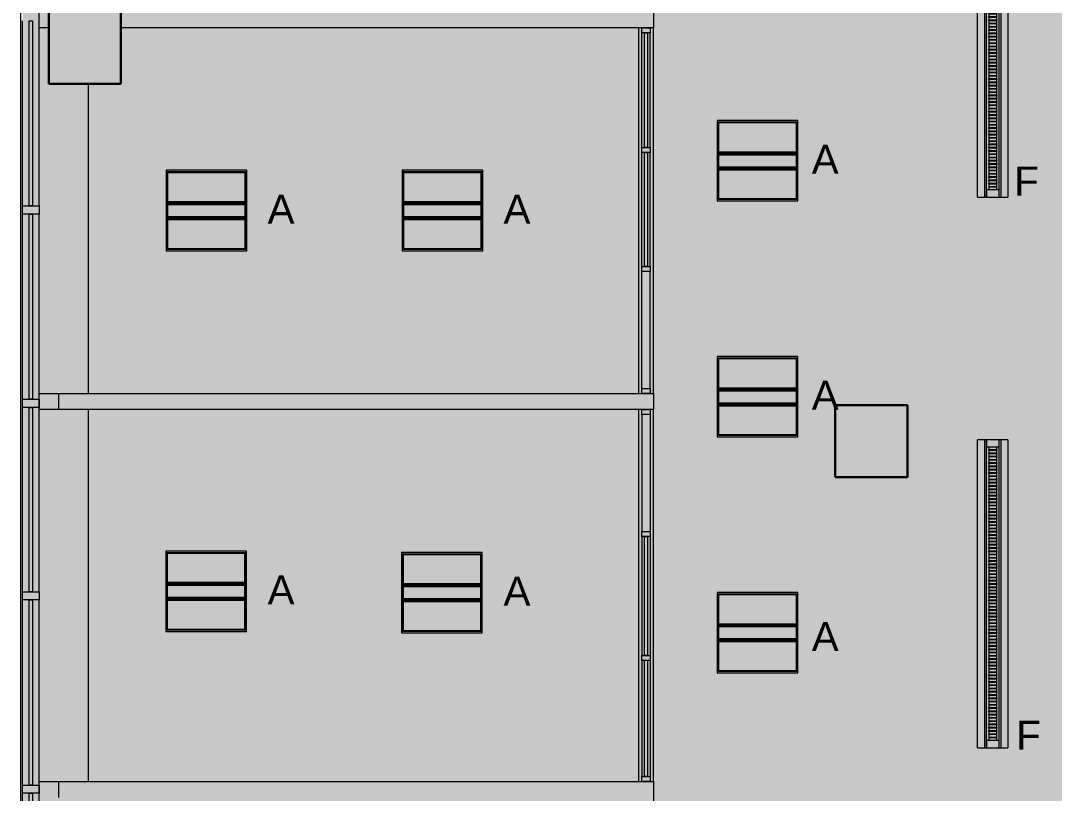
# Model space of a CAD drawing. Header units: inches. Extents: x -1196 to 1003, y -7097 to -4899.
# Drawn here: x -1195.7 to -880.2, y -5745.7 to -5510 of the extents above; entities that cross this region are included whole.
import ezdxf

# ---------------------------------------------------------------- set-up
doc = ezdxf.new("R2010")
doc.units = ezdxf.units.IN
doc.header["$MEASUREMENT"] = 0
for name, color, linetype, lineweight in [('A-CLNG', 13, 'Continuous', 13), ('A-DETL-GENF', 92, 'Continuous', 9), ('A-FLOR', 192, 'Continuous', 13), ('A-GLAZ-CURT', 52, 'Continuous', 9), ('A-GLAZ-CWMG', 51, 'Continuous', 9), ('A-WALL', 113, 'Continuous', 9), ('E-LITE-EQPM', 33, 'Continuous', 9), ('E-LITE-EQPM-IDEN', 33, 'Continuous', 9), ('S-COLS', 52, 'Continuous', 9)]:
    doc.layers.add(name, color=color, linetype=linetype, lineweight=lineweight)
doc.styles.add('Arial', font='arial.ttf', dxfattribs={"height": 8.851796})

# ---------------------------------------------------------------- blocks, each defined once
blk = doc.blocks.new('Concrete-Rectangular-Column - 24 X 24-5087837-FIRST FLOOR RCP')
at = {"layer": 'S-COLS', "lineweight": 30}
for p, q in [((-11, 11), (11, 11)), ((-11, -11), (-11, 11)), ((11, 11), (11, -11)), ((11, -11), (-11, -11))]:
    blk.add_line(p, q, dxfattribs=at)
blk = doc.blocks.new('System Panel - Glazed-5269407-FIRST FLOOR RCP')
at = {"layer": 'A-GLAZ-CURT', "lineweight": 13}
for p, q in [((-28.25, -0.5), (-28.25, 0.5)), ((-28.25, 0.5), (28.25, 0.5)), ((28.25, 0.5), (28.25, -0.5)), ((28.25, -0.5), (-28.25, -0.5))]:
    blk.add_line(p, q, dxfattribs=at)
blk = doc.blocks.new('Rectangular Mullion - 2_5_ x 5_ rectangular-V54-FIRST FLOOR RCP')
at = {"layer": 'A-GLAZ-CWMG'}
for p, q in [((-1195.06, -5802.24), (-1195.06, -5745.74)), ((-1190.06, -5802.24), (-1190.06, -5746.99))]:
    blk.add_line(p, q, dxfattribs=at)
blk = doc.blocks.new('System Panel - Glazed-5269408-FIRST FLOOR RCP')
at = {"layer": 'A-GLAZ-CURT', "lineweight": 13}
for p, q in [((-28.125, -0.5), (-28.125, 0.5)), ((-28.125, 0.5), (28.125, 0.5)), ((28.125, 0.5), (28.125, -0.5)), ((28.125, -0.5), (-28.125, -0.5))]:
    blk.add_line(p, q, dxfattribs=at)
blk = doc.blocks.new('Rectangular Mullion - 2_5_ x 5_ rectangular-V55-FIRST FLOOR RCP')
at = {"layer": 'A-GLAZ-CWMG'}
for p, q in [((-1195.06, -5743.24), (-1195.06, -5686.74)), ((-1190.06, -5742.12), (-1190.06, -5686.74))]:
    blk.add_line(p, q, dxfattribs=at)
blk = doc.blocks.new('Rectangular Mullion - 2_5_ x 5_ rectangular-4899283-FIRST FLOOR RCP')
at = {"layer": 'A-GLAZ-CWMG'}
for p, q in [((-1195.06, -5684.24), (-1195.06, -5627.99)), ((-1190.06, -5684.24), (-1190.06, -5628.64))]:
    blk.add_line(p, q, dxfattribs=at)
blk = doc.blocks.new('Rectangular Mullion - 2_5_ x 5_ rectangular-V56-FIRST FLOOR RCP')
at = {"layer": 'A-GLAZ-CWMG'}
for p, q in [((-1195.06, -5625.49), (-1195.06, -5568.99)), ((-1190.06, -5623.76), (-1190.06, -5568.99))]:
    blk.add_line(p, q, dxfattribs=at)
blk = doc.blocks.new('Rectangular Mullion - 2_5_ x 5_ rectangular-V57-FIRST FLOOR RCP')
at = {"layer": 'A-GLAZ-CWMG'}
for p, q in [((-1195.06, -5566.49), (-1195.06, -5509.99)), ((-1190.06, -5566.49), (-1190.06, -5512.15))]:
    blk.add_line(p, q, dxfattribs=at)
blk = doc.blocks.new('Rectangular Mullion - 2_5_ x 5_ rectangular-5269403-FIRST FLOOR RCP')
at = {"layer": 'A-GLAZ-CWMG', "lineweight": 20}
for p, q in [((1.25, 2.5), (-1.25, 2.5)), ((-1.25, 2.5), (-1.25, -2.5)), ((1.25, -2.5), (1.25, 2.5)), ((-1.25, -2.5), (1.25, -2.5))]:
    blk.add_line(p, q, dxfattribs=at)
blk = doc.blocks.new('Rectangular Mullion - 1_5_ x 2_5_ rectangular-4941400-FIRST FLOOR RCP')
at = {"layer": 'A-GLAZ-CWMG'}
for p, q in [((-1006.07, -5705.17), (-1006.07, -5740.62)), ((-1003.57, -5705.17), (-1003.57, -5740.62))]:
    blk.add_line(p, q, dxfattribs=at)
blk = doc.blocks.new('Rectangular Mullion - 1_5_ x 2_5_ rectangular-5299792-FIRST FLOOR RCP')
at = {"layer": 'A-GLAZ-CWMG', "lineweight": 20}
for p, q in [((-1.5, 1.25), (0, 1.25)), ((-1.5, -1.25), (-1.5, 1.25)), ((0, 1.25), (0, -1.25)), ((0, -1.25), (-1.5, -1.25))]:
    blk.add_line(p, q, dxfattribs=at)
blk = doc.blocks.new('Rectangular Mullion - 1_5_ x 2_5_ rectangular-4941279-FIRST FLOOR RCP')
at = {"layer": 'A-GLAZ-CWMG'}
for p, q in [((-147.82, -5358.57), (-147.82, -5394.32)), ((-145.32, -5358.57), (-145.32, -5394.32))]:
    blk.add_line(p, q, dxfattribs=at)
blk = doc.blocks.new('System Panel - Glazed-4968861-FIRST FLOOR RCP')
at = {"layer": 'A-GLAZ-CURT', "lineweight": 13}
for p, q in [((-18.14, -0.5), (-18.14, 0.5)), ((-18.14, 0.5), (18.14, 0.5)), ((18.14, 0.5), (18.14, -0.5)), ((18.14, -0.5), (-18.14, -0.5))]:
    blk.add_line(p, q, dxfattribs=at)
blk = doc.blocks.new('Rectangular Mullion - 1_5_ x 2_5_ rectangular-5299793-FIRST FLOOR RCP')
at = {"layer": 'A-GLAZ-CWMG', "lineweight": 20}
for p, q in [((0, 1.25), (-1.5, 1.25)), ((-1.5, 1.25), (-1.5, -1.25)), ((0, -1.25), (0, 1.25)), ((-1.5, -1.25), (0, -1.25))]:
    blk.add_line(p, q, dxfattribs=at)
blk = doc.blocks.new('Rectangular Mullion - 1_5_ x 2_5_ rectangular-4924423-FIRST FLOOR RCP')
at = {"layer": 'A-GLAZ-CWMG', "lineweight": 20}
for p, q in [((0.75, 1.25), (-0.75, 1.25)), ((-0.75, 1.25), (-0.75, -1.25)), ((0.75, -1.25), (0.75, 1.25)), ((-0.75, -1.25), (0.75, -1.25))]:
    blk.add_line(p, q, dxfattribs=at)
blk = doc.blocks.new('System Panel - Glazed-4941409-FIRST FLOOR RCP')
at = {"layer": 'A-GLAZ-CURT', "lineweight": 13}
for p, q in [((-17.73, -0.5), (-17.73, 0.5)), ((-17.73, 0.5), (17.73, 0.5)), ((17.73, 0.5), (17.73, -0.5)), ((17.73, -0.5), (-17.73, -0.5))]:
    blk.add_line(p, q, dxfattribs=at)
blk = doc.blocks.new('Rectangular Mullion - 1_5_ x 2_5_ rectangular-4968860-FIRST FLOOR RCP')
at = {"layer": 'A-GLAZ-CWMG'}
for p, q in [((-1006.07, -5667.39), (-1006.07, -5703.67)), ((-1003.57, -5667.39), (-1003.57, -5703.67))]:
    blk.add_line(p, q, dxfattribs=at)
blk = doc.blocks.new('Rectangular Mullion - 1_5_ x 2_5_ rectangular-4942513-FIRST FLOOR RCP')
at = {"layer": 'A-GLAZ-CWMG'}
for p, q in [((-1006.07, -5548.67), (-1006.07, -5513.65)), ((-1003.57, -5548.67), (-1003.57, -5513.65))]:
    blk.add_line(p, q, dxfattribs=at)
blk = doc.blocks.new('Rectangular Mullion - 1_5_ x 2_5_ rectangular-5299801-FIRST FLOOR RCP')
at = {"layer": 'A-GLAZ-CWMG', "lineweight": 20}
for p, q in [((-1.5, 1.25), (0, 1.25)), ((-1.5, -1.25), (-1.5, 1.25)), ((0, 1.25), (0, -1.25)), ((0, -1.25), (-1.5, -1.25))]:
    blk.add_line(p, q, dxfattribs=at)
blk = doc.blocks.new('Rectangular Mullion - 1_5_ x 2_5_ rectangular-4942469-FIRST FLOOR RCP')
at = {"layer": 'A-GLAZ-CWMG'}
for p, q in [((-1006.07, -5622.26), (-1006.07, -5586.53)), ((-1003.57, -5622.26), (-1003.57, -5586.53))]:
    blk.add_line(p, q, dxfattribs=at)
blk = doc.blocks.new('System Panel - Glazed-4942478-FIRST FLOOR RCP')
at = {"layer": 'A-GLAZ-CURT', "lineweight": 13}
for p, q in [((-17.43, -0.5), (-17.43, 0.5)), ((-17.43, 0.5), (17.43, 0.5)), ((17.43, 0.5), (17.43, -0.5)), ((17.43, -0.5), (-17.43, -0.5))]:
    blk.add_line(p, q, dxfattribs=at)
blk = doc.blocks.new('Rectangular Mullion - 1_5_ x 2_5_ rectangular-5299802-FIRST FLOOR RCP')
at = {"layer": 'A-GLAZ-CWMG', "lineweight": 20}
for p, q in [((0, 1.25), (-1.5, 1.25)), ((-1.5, 1.25), (-1.5, -1.25)), ((0, -1.25), (0, 1.25)), ((-1.5, -1.25), (0, -1.25))]:
    blk.add_line(p, q, dxfattribs=at)
blk = doc.blocks.new('Rectangular Mullion - 1_5_ x 2_5_ rectangular-4928813-FIRST FLOOR RCP')
at = {"layer": 'A-GLAZ-CWMG', "lineweight": 20}
for p, q in [((0.75, 1.25), (-0.75, 1.25)), ((-0.75, 1.25), (-0.75, -1.25)), ((0.75, -1.25), (0.75, 1.25)), ((-0.75, -1.25), (0.75, -1.25))]:
    blk.add_line(p, q, dxfattribs=at)
blk = doc.blocks.new('System Panel - Glazed-4942516-FIRST FLOOR RCP')
at = {"layer": 'A-GLAZ-CURT', "lineweight": 13}
for p, q in [((-17.51, -0.5), (-17.51, 0.5)), ((-17.51, 0.5), (17.51, 0.5)), ((17.51, 0.5), (17.51, -0.5)), ((17.51, -0.5), (-17.51, -0.5))]:
    blk.add_line(p, q, dxfattribs=at)
blk = doc.blocks.new('Rectangular Mullion - 1_5_ x 2_5_ rectangular-4942474-FIRST FLOOR RCP')
at = {"layer": 'A-GLAZ-CWMG'}
for p, q in [((-1006.07, -5585.03), (-1006.07, -5550.17)), ((-1003.57, -5585.03), (-1003.57, -5550.17))]:
    blk.add_line(p, q, dxfattribs=at)
blk = doc.blocks.new('L-Recessed-Axis-Plano - 2 X 2-4550865-FIRST FLOOR RCP')
at = {"layer": 'E-LITE-EQPM'}
for p, q in [((11.91, 11.87), (-11.91, 11.87)), ((-11.91, 11.87), (-11.91, -11.88)), ((-11.88, -11.56), (-11.88, 11.56)), ((-11.88, 11.56), (11.87, 11.56)), ((11.87, 11.56), (11.87, -11.56)), ((11.91, -11.88), (11.91, 11.87)), ((-11.88, 2.74), (11.87, 2.74)), ((11.87, 2.51), (-11.88, 2.51)), ((-11.88, 2.3), (11.87, 2.3)), ((-11.88, 2.2), (11.87, 2.2)), ((-11.88, 1.83), (11.87, 1.83)), ((-11.88, -1.83), (11.87, -1.83)), ((-11.88, -2.2), (11.87, -2.2)), ((-11.88, -2.3), (11.87, -2.3)), ((-11.88, -2.51), (11.87, -2.51)), ((-11.88, -2.74), (11.87, -2.74)), ((-11.91, -11.88), (11.91, -11.88)), ((11.87, -11.56), (-11.88, -11.56))]:
    blk.add_line(p, q, dxfattribs=at)
blk = doc.blocks.new('L-Pendant-Axis-LT-Louver - L-Pendant-Axis-LT-Louver 2-5087436-FIRST FLOOR RCP')
at = {"layer": 'E-LITE-EQPM'}
for p, q in [((47, 4.64), (-47, 4.64)), ((-47, 4.59), (-47, 4.64)), ((-47, 2.49), (-47, 4.59)), ((47, 4.64), (47, 4.59)), ((47, 4.59), (47, 2.49)), ((-47, 1.88), (-47, 2.49)), ((-47, 2.49), (47, 2.49)), ((47, 1.88), (-47, 1.88)), ((-47, -1.85), (-47, 1.85)), ((-47, 1.85), (-44.78, 1.85)), ((-44.78, 1.85), (-44.78, 1.8)), ((-44.78, 1.8), (-44.78, 1.83)), ((-44.78, 1.72), (-44.78, 1.8)), ((-44.78, 1.72), (-44.78, -1.72)), ((-44.78, 1.15), (-43.88, 1.15)), ((-43.88, -1.27), (-43.88, 1.27)), ((-43.82, 1.27), (-43.88, 1.27)), ((-43.82, 1.27), (-43.82, -1.27)), ((-43.82, 1.15), (-42.89, 1.15)), ((-42.89, -1.27), (-42.89, 1.27)), ((-42.82, 1.27), (-42.89, 1.27)), ((-42.82, 1.27), (-42.82, -1.27)), ((-42.82, 1.15), (-41.89, 1.15)), ((-41.89, -1.27), (-41.89, 1.27)), ((-41.83, 1.27), (-41.89, 1.27)), ((-41.83, 1.27), (-41.83, -1.27)), ((-41.83, 1.15), (-40.89, 1.15)), ((-40.89, -1.27), (-40.89, 1.27)), ((-40.83, 1.27), (-40.89, 1.27)), ((-40.83, 1.27), (-40.83, -1.27)), ((-40.83, 1.15), (-39.9, 1.15)), ((-39.9, -1.27), (-39.9, 1.27)), ((-39.83, 1.27), (-39.9, 1.27)), ((-39.83, 1.27), (-39.83, -1.27)), ((-39.83, 1.15), (-38.9, 1.15)), ((-38.9, -1.27), (-38.9, 1.27)), ((-38.84, 1.27), (-38.9, 1.27)), ((-38.84, 1.27), (-38.84, -1.27)), ((-38.84, 1.15), (-37.9, 1.15)), ((-37.9, -1.27), (-37.9, 1.27)), ((-37.84, 1.27), (-37.9, 1.27)), ((-37.84, 1.27), (-37.84, -1.27)), ((-37.84, 1.15), (-36.91, 1.15)), ((-36.91, -1.27), (-36.91, 1.27)), ((-36.84, 1.27), (-36.91, 1.27)), ((-36.84, 1.27), (-36.84, -1.27)), ((-36.84, 1.15), (-35.91, 1.15)), ((-35.91, -1.27), (-35.91, 1.27)), ((-35.85, 1.27), (-35.91, 1.27)), ((-35.85, 1.27), (-35.85, -1.27)), ((-35.85, 1.15), (-34.91, 1.15)), ((-34.91, -1.27), (-34.91, 1.27)), ((-34.85, 1.27), (-34.91, 1.27)), ((-34.85, 1.27), (-34.85, -1.27)), ((-34.85, 1.15), (-33.92, 1.15)), ((-33.92, -1.27), (-33.92, 1.27)), ((-33.85, 1.27), (-33.92, 1.27)), ((-33.85, 1.27), (-33.85, -1.27)), ((-33.85, 1.15), (-32.92, 1.15)), ((-32.92, -1.27), (-32.92, 1.27)), ((-32.86, 1.27), (-32.92, 1.27)), ((-32.86, 1.27), (-32.86, -1.27)), ((-32.86, 1.15), (-31.92, 1.15)), ((-31.92, -1.27), (-31.92, 1.27)), ((-31.86, 1.27), (-31.92, 1.27)), ((-31.86, 1.27), (-31.86, -1.27)), ((-31.86, 1.15), (-30.93, 1.15)), ((-30.93, -1.27), (-30.93, 1.27)), ((-30.86, 1.27), (-30.93, 1.27)), ((-30.86, 1.27), (-30.86, -1.27)), ((-30.86, 1.15), (-29.93, 1.15)), ((-29.93, -1.27), (-29.93, 1.27)), ((-29.87, 1.27), (-29.93, 1.27)), ((-29.87, 1.27), (-29.87, -1.27)), ((-29.87, 1.15), (-28.93, 1.15)), ((-28.93, -1.27), (-28.93, 1.27)), ((-28.87, 1.27), (-28.93, 1.27)), ((-28.87, 1.27), (-28.87, -1.27)), ((-28.87, 1.15), (-27.94, 1.15)), ((-27.94, -1.27), (-27.94, 1.27)), ((-27.87, 1.27), (-27.94, 1.27)), ((-27.87, 1.27), (-27.87, -1.27)), ((-27.87, 1.15), (-26.94, 1.15)), ((-26.94, -1.27), (-26.94, 1.27)), ((-26.88, 1.27), (-26.94, 1.27)), ((-26.88, 1.27), (-26.88, -1.27)), ((-26.88, 1.15), (-25.94, 1.15)), ((-25.94, -1.27), (-25.94, 1.27)), ((-25.88, 1.27), (-25.94, 1.27)), ((-25.88, 1.27), (-25.88, -1.27)), ((-25.88, 1.15), (-24.95, 1.15)), ((-24.95, -1.27), (-24.95, 1.27)), ((-24.88, 1.27), (-24.95, 1.27)), ((-24.88, 1.27), (-24.88, -1.27)), ((-24.88, 1.15), (-23.95, 1.15)), ((-23.95, -1.27), (-23.95, 1.27)), ((-23.89, 1.27), (-23.95, 1.27)), ((-23.89, 1.27), (-23.89, -1.27)), ((-23.89, 1.15), (-22.95, 1.15)), ((-22.95, -1.27), (-22.95, 1.27)), ((-22.89, 1.27), (-22.95, 1.27)), ((-22.89, 1.27), (-22.89, -1.27)), ((-22.89, 1.15), (-21.96, 1.15)), ((-21.96, -1.27), (-21.96, 1.27)), ((-21.89, 1.27), (-21.96, 1.27)), ((-21.89, 1.27), (-21.89, -1.27)), ((-21.89, 1.15), (-20.96, 1.15)), ((-20.96, -1.27), (-20.96, 1.27)), ((-20.9, 1.27), (-20.96, 1.27)), ((-20.9, 1.27), (-20.9, -1.27)), ((-20.9, 1.15), (-19.96, 1.15)), ((-19.96, -1.27), (-19.96, 1.27)), ((-19.9, 1.27), (-19.96, 1.27)), ((-19.9, 1.27), (-19.9, -1.27)), ((-19.9, 1.15), (-18.97, 1.15)), ((-18.97, -1.27), (-18.97, 1.27)), ((-18.9, 1.27), (-18.97, 1.27)), ((-18.9, 1.27), (-18.9, -1.27)), ((-18.9, 1.15), (-17.97, 1.15)), ((-17.97, -1.27), (-17.97, 1.27)), ((-17.91, 1.27), (-17.97, 1.27)), ((-17.91, 1.27), (-17.91, -1.27)), ((-17.91, 1.15), (-16.97, 1.15)), ((-16.97, -1.27), (-16.97, 1.27)), ((-16.91, 1.27), (-16.97, 1.27)), ((-16.91, 1.27), (-16.91, -1.27)), ((-16.91, 1.15), (-15.98, 1.15)), ((-15.98, -1.27), (-15.98, 1.27)), ((-15.91, 1.27), (-15.98, 1.27)), ((-15.91, 1.27), (-15.91, -1.27)), ((-15.91, 1.15), (-14.98, 1.15)), ((-14.98, -1.27), (-14.98, 1.27)), ((-14.92, 1.27), (-14.98, 1.27)), ((-14.92, 1.27), (-14.92, -1.27)), ((-14.92, 1.15), (-13.98, 1.15)), ((-13.98, -1.27), (-13.98, 1.27)), ((-13.92, 1.27), (-13.98, 1.27)), ((-13.92, 1.27), (-13.92, -1.27)), ((-13.92, 1.15), (-12.99, 1.15)), ((-12.99, -1.27), (-12.99, 1.27)), ((-12.92, 1.27), (-12.99, 1.27)), ((-12.92, 1.27), (-12.92, -1.27)), ((-12.92, 1.15), (-11.99, 1.15)), ((-11.99, -1.27), (-11.99, 1.27)), ((-11.93, 1.27), (-11.99, 1.27)), ((-11.93, 1.27), (-11.93, -1.27)), ((-11.93, 1.15), (-10.99, 1.15)), ((-10.99, -1.27), (-10.99, 1.27)), ((-10.93, 1.27), (-10.99, 1.27)), ((-10.93, 1.27), (-10.93, -1.27)), ((-10.93, 1.15), (-10, 1.15)), ((-10, -1.27), (-10, 1.27)), ((-9.94, 1.27), (-10, 1.27)), ((-9.94, 1.27), (-9.94, -1.27)), ((-9.94, 1.15), (-9, 1.15)), ((-9, -1.27), (-9, 1.27)), ((-8.94, 1.27), (-9, 1.27)), ((-8.94, 1.27), (-8.94, -1.27)), ((-8.94, 1.15), (-8, 1.15)), ((-8, -1.27), (-8, 1.27)), ((-7.94, 1.27), (-8, 1.27)), ((-7.94, 1.27), (-7.94, -1.27)), ((-7.94, 1.15), (-7.01, 1.15)), ((-7.01, -1.27), (-7.01, 1.27)), ((-6.95, 1.27), (-7.01, 1.27)), ((-6.95, 1.27), (-6.95, -1.27)), ((-6.95, 1.15), (-6.01, 1.15)), ((-6.01, -1.27), (-6.01, 1.27)), ((-5.95, 1.27), (-6.01, 1.27)), ((-5.95, 1.27), (-5.95, -1.27)), ((-5.95, 1.15), (-5.01, 1.15)), ((-5.01, -1.27), (-5.01, 1.27)), ((-4.95, 1.27), (-5.01, 1.27)), ((-4.95, 1.27), (-4.95, -1.27)), ((-4.95, 1.15), (-4.02, 1.15)), ((-4.02, -1.27), (-4.02, 1.27)), ((-3.96, 1.27), (-4.02, 1.27)), ((-3.96, 1.27), (-3.96, -1.27)), ((-3.96, 1.15), (-3.02, 1.15)), ((-3.02, -1.27), (-3.02, 1.27)), ((-2.96, 1.27), (-3.02, 1.27)), ((-2.96, 1.27), (-2.96, -1.27)), ((-2.96, 1.15), (-2.02, 1.15)), ((-2.02, -1.27), (-2.02, 1.27)), ((-1.96, 1.27), (-2.02, 1.27)), ((-1.96, 1.27), (-1.96, -1.27)), ((-1.96, 1.15), (-1.03, 1.15)), ((-1.03, -1.27), (-1.03, 1.27)), ((-0.97, 1.27), (-1.03, 1.27)), ((-0.97, 1.27), (-0.97, -1.27)), ((-0.97, 1.15), (-0.03, 1.15)), ((-0.03, -1.27), (-0.03, 1.27)), ((0.03, 1.27), (-0.03, 1.27)), ((0.03, 1.27), (0.03, -1.27)), ((0.03, 1.15), (0.97, 1.15)), ((0.97, -1.27), (0.97, 1.27)), ((1.03, 1.27), (0.97, 1.27)), ((1.03, 1.27), (1.03, -1.27)), ((1.03, 1.15), (1.96, 1.15)), ((1.96, -1.27), (1.96, 1.27)), ((2.02, 1.27), (1.96, 1.27)), ((2.02, 1.27), (2.02, -1.27)), ((2.02, 1.15), (2.96, 1.15)), ((2.96, -1.27), (2.96, 1.27)), ((3.02, 1.27), (2.96, 1.27)), ((3.02, 1.27), (3.02, -1.27)), ((3.02, 1.15), (3.96, 1.15)), ((3.96, -1.27), (3.96, 1.27)), ((4.02, 1.27), (3.96, 1.27)), ((4.02, 1.27), (4.02, -1.27)), ((4.02, 1.15), (4.95, 1.15)), ((4.95, -1.27), (4.95, 1.27)), ((5.01, 1.27), (4.95, 1.27)), ((5.01, 1.27), (5.01, -1.27)), ((5.01, 1.15), (5.95, 1.15)), ((5.95, -1.27), (5.95, 1.27)), ((6.01, 1.27), (5.95, 1.27)), ((6.01, 1.27), (6.01, -1.27)), ((6.01, 1.15), (6.95, 1.15)), ((6.95, -1.27), (6.95, 1.27)), ((7.01, 1.27), (6.95, 1.27)), ((7.01, 1.27), (7.01, -1.27)), ((7.01, 1.15), (7.94, 1.15)), ((7.94, -1.27), (7.94, 1.27)), ((8, 1.27), (7.94, 1.27)), ((8, 1.27), (8, -1.27)), ((8, 1.15), (8.94, 1.15)), ((8.94, -1.27), (8.94, 1.27)), ((9, 1.27), (8.94, 1.27)), ((9, 1.27), (9, -1.27)), ((9, 1.15), (9.94, 1.15)), ((9.94, -1.27), (9.94, 1.27)), ((10, 1.27), (9.94, 1.27)), ((10, 1.27), (10, -1.27)), ((10, 1.15), (10.93, 1.15)), ((10.93, -1.27), (10.93, 1.27)), ((10.99, 1.27), (10.93, 1.27)), ((10.99, 1.27), (10.99, -1.27)), ((10.99, 1.15), (11.93, 1.15)), ((11.93, -1.27), (11.93, 1.27)), ((11.99, 1.27), (11.93, 1.27)), ((11.99, 1.27), (11.99, -1.27)), ((11.99, 1.15), (12.92, 1.15)), ((12.92, -1.27), (12.92, 1.27)), ((12.99, 1.27), (12.92, 1.27)), ((12.99, 1.27), (12.99, -1.27)), ((12.99, 1.15), (13.92, 1.15)), ((13.92, -1.27), (13.92, 1.27)), ((13.98, 1.27), (13.92, 1.27)), ((13.98, 1.27), (13.98, -1.27)), ((13.98, 1.15), (14.92, 1.15)), ((14.92, -1.27), (14.92, 1.27)), ((14.98, 1.27), (14.92, 1.27)), ((14.98, 1.27), (14.98, -1.27)), ((14.98, 1.15), (15.91, 1.15)), ((15.91, -1.27), (15.91, 1.27)), ((15.98, 1.27), (15.91, 1.27)), ((15.98, 1.27), (15.98, -1.27)), ((15.98, 1.15), (16.91, 1.15)), ((16.91, -1.27), (16.91, 1.27)), ((16.97, 1.27), (16.91, 1.27)), ((16.97, 1.27), (16.97, -1.27)), ((16.97, 1.15), (17.91, 1.15)), ((17.91, -1.27), (17.91, 1.27)), ((17.97, 1.27), (17.91, 1.27)), ((17.97, 1.27), (17.97, -1.27)), ((17.97, 1.15), (18.9, 1.15)), ((18.9, -1.27), (18.9, 1.27)), ((18.97, 1.27), (18.9, 1.27)), ((18.97, 1.27), (18.97, -1.27)), ((18.97, 1.15), (19.9, 1.15)), ((19.9, -1.27), (19.9, 1.27)), ((19.96, 1.27), (19.9, 1.27)), ((19.96, 1.27), (19.96, -1.27)), ((19.96, 1.15), (20.9, 1.15)), ((20.9, -1.27), (20.9, 1.27)), ((20.96, 1.27), (20.9, 1.27)), ((20.96, 1.27), (20.96, -1.27)), ((20.96, 1.15), (21.89, 1.15)), ((21.89, -1.27), (21.89, 1.27)), ((21.96, 1.27), (21.89, 1.27)), ((21.96, 1.27), (21.96, -1.27)), ((21.96, 1.15), (22.89, 1.15)), ((22.89, -1.27), (22.89, 1.27)), ((22.95, 1.27), (22.89, 1.27)), ((22.95, 1.27), (22.95, -1.27)), ((22.95, 1.15), (23.89, 1.15)), ((23.89, -1.27), (23.89, 1.27)), ((23.95, 1.27), (23.89, 1.27)), ((23.95, 1.27), (23.95, -1.27)), ((23.95, 1.15), (24.88, 1.15)), ((24.88, -1.27), (24.88, 1.27)), ((24.95, 1.27), (24.88, 1.27)), ((24.95, 1.27), (24.95, -1.27)), ((24.95, 1.15), (25.88, 1.15)), ((25.88, -1.27), (25.88, 1.27)), ((25.94, 1.27), (25.88, 1.27)), ((25.94, 1.27), (25.94, -1.27)), ((25.94, 1.15), (26.88, 1.15)), ((26.88, -1.27), (26.88, 1.27)), ((26.94, 1.27), (26.88, 1.27)), ((26.94, 1.27), (26.94, -1.27)), ((26.94, 1.15), (27.87, 1.15)), ((27.87, -1.27), (27.87, 1.27)), ((27.94, 1.27), (27.87, 1.27)), ((27.94, 1.27), (27.94, -1.27)), ((27.94, 1.15), (28.87, 1.15)), ((28.87, -1.27), (28.87, 1.27)), ((28.93, 1.27), (28.87, 1.27)), ((28.93, 1.27), (28.93, -1.27)), ((28.93, 1.15), (29.87, 1.15)), ((29.87, -1.27), (29.87, 1.27)), ((29.93, 1.27), (29.87, 1.27)), ((29.93, 1.27), (29.93, -1.27)), ((29.93, 1.15), (30.86, 1.15)), ((30.86, -1.27), (30.86, 1.27)), ((30.93, 1.27), (30.86, 1.27)), ((30.93, 1.27), (30.93, -1.27)), ((30.93, 1.15), (31.86, 1.15)), ((31.86, -1.27), (31.86, 1.27)), ((31.92, 1.27), (31.86, 1.27)), ((31.92, 1.27), (31.92, -1.27)), ((31.92, 1.15), (32.86, 1.15)), ((32.86, -1.27), (32.86, 1.27)), ((32.92, 1.27), (32.86, 1.27)), ((32.92, 1.27), (32.92, -1.27)), ((32.92, 1.15), (33.85, 1.15)), ((33.85, -1.27), (33.85, 1.27)), ((33.92, 1.27), (33.85, 1.27)), ((33.92, 1.27), (33.92, -1.27)), ((33.92, 1.15), (34.85, 1.15)), ((34.85, -1.27), (34.85, 1.27)), ((34.91, 1.27), (34.85, 1.27)), ((34.91, 1.27), (34.91, -1.27)), ((34.91, 1.15), (35.85, 1.15)), ((35.85, -1.27), (35.85, 1.27)), ((35.91, 1.27), (35.85, 1.27)), ((35.91, 1.27), (35.91, -1.27)), ((35.91, 1.15), (36.84, 1.15)), ((36.84, -1.27), (36.84, 1.27)), ((36.91, 1.27), (36.84, 1.27)), ((36.91, 1.27), (36.91, -1.27)), ((36.91, 1.15), (37.84, 1.15)), ((37.84, -1.27), (37.84, 1.27)), ((37.9, 1.27), (37.84, 1.27)), ((37.9, 1.27), (37.9, -1.27)), ((37.9, 1.15), (38.84, 1.15)), ((38.84, -1.27), (38.84, 1.27)), ((38.9, 1.27), (38.84, 1.27)), ((38.9, 1.27), (38.9, -1.27)), ((38.9, 1.15), (39.83, 1.15)), ((39.83, -1.27), (39.83, 1.27)), ((39.9, 1.27), (39.83, 1.27)), ((39.9, 1.27), (39.9, -1.27)), ((39.9, 1.15), (40.83, 1.15)), ((40.83, -1.27), (40.83, 1.27)), ((40.89, 1.27), (40.83, 1.27)), ((40.89, 1.27), (40.89, -1.27)), ((40.89, 1.15), (41.83, 1.15)), ((41.83, -1.27), (41.83, 1.27)), ((41.89, 1.27), (41.83, 1.27)), ((41.89, 1.27), (41.89, -1.27)), ((41.89, 1.15), (42.82, 1.15)), ((42.82, -1.27), (42.82, 1.27)), ((42.89, 1.27), (42.82, 1.27)), ((42.89, 1.27), (42.89, -1.27)), ((42.89, 1.15), (43.82, 1.15)), ((43.82, -1.27), (43.82, 1.27)), ((43.88, 1.27), (43.82, 1.27)), ((43.88, 1.27), (43.88, -1.27)), ((43.88, 1.15), (44.78, 1.15)), ((44.78, 1.8), (44.78, 1.85)), ((44.78, 1.85), (47, 1.85)), ((44.78, 1.83), (44.78, 1.8)), ((44.78, 1.8), (44.78, 1.72)), ((44.78, -1.72), (44.78, 1.72)), ((47, 2.49), (47, 1.88)), ((47, 1.85), (47, -1.85)), ((-47, -1.85), (-44.78, -1.85)), ((-47, -2.49), (-47, -1.88)), ((-47, -1.88), (47, -1.88)), ((-47, -4.6), (-47, -2.49)), ((-47, -2.49), (47, -2.49)), ((-44.78, -1.15), (-43.88, -1.15)), ((-44.78, -1.8), (-44.78, -1.72)), ((-44.78, -1.8), (-44.78, -1.85)), ((-44.78, -1.83), (-44.78, -1.8)), ((-43.88, -1.27), (-43.82, -1.27)), ((-43.82, -1.15), (-42.89, -1.15)), ((-42.89, -1.27), (-42.82, -1.27)), ((-42.82, -1.15), (-41.89, -1.15)), ((-41.89, -1.27), (-41.83, -1.27)), ((-41.83, -1.15), (-40.89, -1.15)), ((-40.89, -1.27), (-40.83, -1.27)), ((-40.83, -1.15), (-39.9, -1.15)), ((-39.9, -1.27), (-39.83, -1.27)), ((-39.83, -1.15), (-38.9, -1.15)), ((-38.9, -1.27), (-38.84, -1.27)), ((-38.84, -1.15), (-37.9, -1.15)), ((-37.9, -1.27), (-37.84, -1.27)), ((-37.84, -1.15), (-36.91, -1.15)), ((-36.91, -1.27), (-36.84, -1.27)), ((-36.84, -1.15), (-35.91, -1.15)), ((-35.91, -1.27), (-35.85, -1.27)), ((-35.85, -1.15), (-34.91, -1.15)), ((-34.91, -1.27), (-34.85, -1.27)), ((-34.85, -1.15), (-33.92, -1.15)), ((-33.92, -1.27), (-33.85, -1.27)), ((-33.85, -1.15), (-32.92, -1.15)), ((-32.92, -1.27), (-32.86, -1.27)), ((-32.86, -1.15), (-31.92, -1.15)), ((-31.92, -1.27), (-31.86, -1.27)), ((-31.86, -1.15), (-30.93, -1.15)), ((-30.93, -1.27), (-30.86, -1.27)), ((-30.86, -1.15), (-29.93, -1.15)), ((-29.93, -1.27), (-29.87, -1.27)), ((-29.87, -1.15), (-28.93, -1.15)), ((-28.93, -1.27), (-28.87, -1.27)), ((-28.87, -1.15), (-27.94, -1.15)), ((-27.94, -1.27), (-27.87, -1.27)), ((-27.87, -1.15), (-26.94, -1.15)), ((-26.94, -1.27), (-26.88, -1.27)), ((-26.88, -1.15), (-25.94, -1.15)), ((-25.94, -1.27), (-25.88, -1.27)), ((-25.88, -1.15), (-24.95, -1.15)), ((-24.95, -1.27), (-24.88, -1.27)), ((-24.88, -1.15), (-23.95, -1.15)), ((-23.95, -1.27), (-23.89, -1.27)), ((-23.89, -1.15), (-22.95, -1.15)), ((-22.95, -1.27), (-22.89, -1.27)), ((-22.89, -1.15), (-21.96, -1.15)), ((-21.96, -1.27), (-21.89, -1.27)), ((-21.89, -1.15), (-20.96, -1.15)), ((-20.96, -1.27), (-20.9, -1.27)), ((-20.9, -1.15), (-19.96, -1.15)), ((-19.96, -1.27), (-19.9, -1.27)), ((-19.9, -1.15), (-18.97, -1.15)), ((-18.97, -1.27), (-18.9, -1.27)), ((-18.9, -1.15), (-17.97, -1.15)), ((-17.97, -1.27), (-17.91, -1.27)), ((-17.91, -1.15), (-16.97, -1.15)), ((-16.97, -1.27), (-16.91, -1.27)), ((-16.91, -1.15), (-15.98, -1.15)), ((-15.98, -1.27), (-15.91, -1.27)), ((-15.91, -1.15), (-14.98, -1.15)), ((-14.98, -1.27), (-14.92, -1.27)), ((-14.92, -1.15), (-13.98, -1.15)), ((-13.98, -1.27), (-13.92, -1.27)), ((-13.92, -1.15), (-12.99, -1.15)), ((-12.99, -1.27), (-12.92, -1.27)), ((-12.92, -1.15), (-11.99, -1.15)), ((-11.99, -1.27), (-11.93, -1.27)), ((-11.93, -1.15), (-10.99, -1.15)), ((-10.99, -1.27), (-10.93, -1.27)), ((-10.93, -1.15), (-10, -1.15)), ((-10, -1.27), (-9.94, -1.27)), ((-9.94, -1.15), (-9, -1.15)), ((-9, -1.27), (-8.94, -1.27)), ((-8.94, -1.15), (-8, -1.15)), ((-8, -1.27), (-7.94, -1.27)), ((-7.94, -1.15), (-7.01, -1.15)), ((-7.01, -1.27), (-6.95, -1.27)), ((-6.95, -1.15), (-6.01, -1.15)), ((-6.01, -1.27), (-5.95, -1.27)), ((-5.95, -1.15), (-5.01, -1.15)), ((-5.01, -1.27), (-4.95, -1.27)), ((-4.95, -1.15), (-4.02, -1.15)), ((-4.02, -1.27), (-3.96, -1.27)), ((-3.96, -1.15), (-3.02, -1.15)), ((-3.02, -1.27), (-2.96, -1.27)), ((-2.96, -1.15), (-2.02, -1.15)), ((-2.02, -1.27), (-1.96, -1.27)), ((-1.96, -1.15), (-1.03, -1.15)), ((-1.03, -1.27), (-0.97, -1.27)), ((-0.97, -1.15), (-0.03, -1.15)), ((-0.03, -1.27), (0.03, -1.27)), ((0.03, -1.15), (0.97, -1.15)), ((0.97, -1.27), (1.03, -1.27)), ((1.03, -1.15), (1.96, -1.15)), ((1.96, -1.27), (2.02, -1.27)), ((2.02, -1.15), (2.96, -1.15)), ((2.96, -1.27), (3.02, -1.27)), ((3.02, -1.15), (3.96, -1.15)), ((3.96, -1.27), (4.02, -1.27)), ((4.02, -1.15), (4.95, -1.15)), ((4.95, -1.27), (5.01, -1.27)), ((5.01, -1.15), (5.95, -1.15)), ((5.95, -1.27), (6.01, -1.27)), ((6.01, -1.15), (6.95, -1.15)), ((6.95, -1.27), (7.01, -1.27)), ((7.01, -1.15), (7.94, -1.15)), ((7.94, -1.27), (8, -1.27)), ((8, -1.15), (8.94, -1.15)), ((8.94, -1.27), (9, -1.27)), ((9, -1.15), (9.94, -1.15)), ((9.94, -1.27), (10, -1.27)), ((10, -1.15), (10.93, -1.15)), ((10.93, -1.27), (10.99, -1.27)), ((10.99, -1.15), (11.93, -1.15)), ((11.93, -1.27), (11.99, -1.27)), ((11.99, -1.15), (12.92, -1.15)), ((12.92, -1.27), (12.99, -1.27)), ((12.99, -1.15), (13.92, -1.15)), ((13.92, -1.27), (13.98, -1.27)), ((13.98, -1.15), (14.92, -1.15)), ((14.92, -1.27), (14.98, -1.27)), ((14.98, -1.15), (15.91, -1.15)), ((15.91, -1.27), (15.98, -1.27)), ((15.98, -1.15), (16.91, -1.15)), ((16.91, -1.27), (16.97, -1.27)), ((16.97, -1.15), (17.91, -1.15)), ((17.91, -1.27), (17.97, -1.27)), ((17.97, -1.15), (18.9, -1.15)), ((18.9, -1.27), (18.97, -1.27)), ((18.97, -1.15), (19.9, -1.15)), ((19.9, -1.27), (19.96, -1.27)), ((19.96, -1.15), (20.9, -1.15)), ((20.9, -1.27), (20.96, -1.27)), ((20.96, -1.15), (21.89, -1.15)), ((21.89, -1.27), (21.96, -1.27)), ((21.96, -1.15), (22.89, -1.15)), ((22.89, -1.27), (22.95, -1.27)), ((22.95, -1.15), (23.89, -1.15)), ((23.89, -1.27), (23.95, -1.27)), ((23.95, -1.15), (24.88, -1.15)), ((24.88, -1.27), (24.95, -1.27)), ((24.95, -1.15), (25.88, -1.15)), ((25.88, -1.27), (25.94, -1.27)), ((25.94, -1.15), (26.88, -1.15)), ((26.88, -1.27), (26.94, -1.27)), ((26.94, -1.15), (27.87, -1.15)), ((27.87, -1.27), (27.94, -1.27)), ((27.94, -1.15), (28.87, -1.15)), ((28.87, -1.27), (28.93, -1.27)), ((28.93, -1.15), (29.87, -1.15)), ((29.87, -1.27), (29.93, -1.27)), ((29.93, -1.15), (30.86, -1.15)), ((30.86, -1.27), (30.93, -1.27)), ((30.93, -1.15), (31.86, -1.15)), ((31.86, -1.27), (31.92, -1.27)), ((31.92, -1.15), (32.86, -1.15)), ((32.86, -1.27), (32.92, -1.27)), ((32.92, -1.15), (33.85, -1.15)), ((33.85, -1.27), (33.92, -1.27)), ((33.92, -1.15), (34.85, -1.15)), ((34.85, -1.27), (34.91, -1.27)), ((34.91, -1.15), (35.85, -1.15)), ((35.85, -1.27), (35.91, -1.27)), ((35.91, -1.15), (36.84, -1.15)), ((36.84, -1.27), (36.91, -1.27)), ((36.91, -1.15), (37.84, -1.15)), ((37.84, -1.27), (37.9, -1.27)), ((37.9, -1.15), (38.84, -1.15)), ((38.84, -1.27), (38.9, -1.27)), ((38.9, -1.15), (39.83, -1.15)), ((39.83, -1.27), (39.9, -1.27)), ((39.9, -1.15), (40.83, -1.15)), ((40.83, -1.27), (40.89, -1.27)), ((40.89, -1.15), (41.83, -1.15)), ((41.83, -1.27), (41.89, -1.27)), ((41.89, -1.15), (42.82, -1.15)), ((42.82, -1.27), (42.89, -1.27)), ((42.89, -1.15), (43.82, -1.15)), ((43.82, -1.27), (43.88, -1.27)), ((43.88, -1.15), (44.78, -1.15)), ((44.78, -1.72), (44.78, -1.8)), ((44.78, -1.85), (44.78, -1.8)), ((44.78, -1.8), (44.78, -1.83)), ((44.78, -1.85), (47, -1.85)), ((47, -1.88), (47, -2.49)), ((47, -2.49), (47, -4.6)), ((-47, -4.64), (-47, -4.6)), ((-47, -4.6), (47, -4.6)), ((-47, -4.64), (47, -4.64)), ((47, -4.6), (47, -4.64))]:
    blk.add_line(p, q, dxfattribs=at)

msp = doc.modelspace()

# ---------------------------------------------------------------- hatches: boundary and pattern name
at = {"layer": 'A-DETL-GENF'}
h = msp.add_hatch(color=253, dxfattribs=at)
h.paths.add_polyline_path([(-96.31, -7097.28), (1002.44, -7097.28), (1002.44, -5859.78), (322.42, -5859.78), (322.44, -6330.92), (683.59, -6330.92), (683.59, -6624.92), (559.5, -6624.92), (559.5, -6380.94), (274.94, -6380.94), (274.94, -6852.28), (-475.06, -6852.28), (-475.06, -7097.28), (-115.06, -7097.28)], flags=0)
h.paths.add_polyline_path([(607.07, -6718.44), (607.07, -6718.44), (607.07, -6718.11)], flags=0)
h.paths.add_polyline_path([(703.07, -6718.44), (703.07, -6718.44), (703.07, -6718.11)], flags=0)
h.paths.add_polyline_path([(415.07, -6718.44), (415.07, -6718.44), (415.07, -6718.11)], flags=0)
h.paths.add_polyline_path([(511.07, -6718.44), (511.07, -6718.44), (511.07, -6718.11)], flags=0)
h.paths.add_polyline_path([(319.07, -6718.44), (319.07, -6718.44), (319.07, -6718.11)], flags=0)
h.paths.add_polyline_path([(481.7, -6462.6), (481.7, -6462.6), (481.7, -6461.7)], flags=0)
h.paths.add_polyline_path([(-1005.67, -6377.88), (-1002.51, -6377.88), (-1002.51, -6251.58), (-715.06, -6251.58), (-715.06, -5622.4), (-875.59, -5622.4), (-875.59, -5364.35), (-276.76, -5364.35), (-276.76, -5627.86), (-149.01, -5627.86), (-149.01, -5748.71), (-83.94, -5813.77), (-83.92, -5862.8), (39.67, -5862.8), (154.2, -5748.27), (42.44, -5636.51), (42.44, -4899.28), (-1195.06, -4899.28), (-1195.06, -6377.88), (-1157.23, -6377.88)], flags=0)
h.paths.add_polyline_path([(703.45, -6310.98), (703.45, -6310.98), (703.45, -6310.76)], flags=0)
h.paths.add_polyline_path([(703.48, -6140.42), (703.48, -6140.42), (703.48, -6139.81)], flags=0)
h.paths.add_polyline_path([(-249.39, -5477.1), (-249.39, -5477.1), (-249.39, -5476.71)], flags=0)

# ---------------------------------------------------------------- linework, layer by layer
at = {"layer": 'A-CLNG'}
for p, q in [((-1175.06, -5529.28), (-1175.06, -5623.76)), ((-958.49, -5540.44), (-983.11, -5540.44)), ((-983.11, -5540.44), (-983.11, -5565.01)), ((-958.49, -5565.01), (-958.49, -5540.44)), ((-1126.65, -5555.64), (-1151.28, -5555.64)), ((-1151.28, -5555.64), (-1151.28, -5580.21)), ((-1126.65, -5580.21), (-1126.65, -5555.64)), ((-1054.65, -5555.64), (-1079.28, -5555.64)), ((-1079.28, -5555.64), (-1079.28, -5580.21)), ((-1054.65, -5580.21), (-1054.65, -5555.64)), ((-983.11, -5565.01), (-958.49, -5565.01)), ((-1151.28, -5580.21), (-1126.65, -5580.21)), ((-1079.28, -5580.21), (-1054.65, -5580.21)), ((-958.49, -5612.44), (-983.11, -5612.44)), ((-983.11, -5612.44), (-983.11, -5637.01)), ((-958.49, -5637.01), (-958.49, -5612.44)), ((-1175.06, -5628.64), (-1175.06, -5742.12)), ((-983.11, -5637.01), (-958.49, -5637.01)), ((-1126.78, -5671.82), (-1151.4, -5671.82)), ((-1151.4, -5671.82), (-1151.4, -5696.38)), ((-1126.78, -5696.38), (-1126.78, -5671.82)), ((-1054.78, -5672.22), (-1079.4, -5672.22)), ((-1079.4, -5672.22), (-1079.4, -5696.78)), ((-1054.78, -5696.78), (-1054.78, -5672.22)), ((-958.49, -5684.44), (-983.11, -5684.44)), ((-983.11, -5684.44), (-983.11, -5709.01)), ((-958.49, -5709.01), (-958.49, -5684.44)), ((-1151.4, -5696.38), (-1126.78, -5696.38)), ((-1079.4, -5696.78), (-1054.78, -5696.78)), ((-983.11, -5709.01), (-958.49, -5709.01))]:
    msp.add_line(p, q, dxfattribs=at)
at = {"layer": 'A-FLOR'}
msp.add_line((-1195.66, -5877.24), (-1195.66, -5039.31), dxfattribs=at)
at = {"layer": 'A-WALL', "lineweight": 13}
for p, q in [((-1190.06, -5512.15), (-1190.06, -5507.28)), ((-1002.51, -5507.28), (-1002.51, -5512.15)), ((-1187.06, -5512.15), (-1190.06, -5512.15)), ((-1002.51, -5512.15), (-1165.06, -5512.15)), ((-1190.06, -5623.76), (-1002.51, -5623.76)), ((-1190.06, -5628.64), (-1190.06, -5623.76)), ((-1184.06, -5628.64), (-1184.06, -5623.76)), ((-1002.51, -5623.76), (-1002.51, -5628.64)), ((-1002.51, -5628.64), (-1190.06, -5628.64)), ((-1190.06, -5742.12), (-1002.51, -5742.12)), ((-1190.06, -5746.99), (-1190.06, -5742.12)), ((-1184.06, -5746.99), (-1184.06, -5742.12)), ((-1002.51, -5742.12), (-1002.51, -5764.08))]:
    msp.add_line(p, q, dxfattribs=at)
at = {"layer": 'A-WALL'}
for p, q in [((-1007.13, -5512.15), (-1007.13, -5623.76)), ((-1002.51, -5623.76), (-1002.51, -5512.15)), ((-1007.13, -5628.64), (-1007.13, -5742.12)), ((-1002.51, -5742.12), (-1002.51, -5628.64))]:
    msp.add_line(p, q, dxfattribs=at)

# ---------------------------------------------------------------- block references
at = {"layer": 'A-GLAZ-CURT'}
for name, p, rotation in [('System Panel - Glazed-5269407-FIRST FLOOR RCP', (-1192.56, -5538.24), 89.99999999999991), ('System Panel - Glazed-4942516-FIRST FLOOR RCP', (-1004.82, -5531.16), 90.00000000000007), ('System Panel - Glazed-4942478-FIRST FLOOR RCP', (-1004.82, -5567.6), 90.00000000000007), ('System Panel - Glazed-5269407-FIRST FLOOR RCP', (-1192.56, -5597.24), 89.99999999999991), ('System Panel - Glazed-5269408-FIRST FLOOR RCP', (-1192.56, -5656.12), 89.99999999999991), ('System Panel - Glazed-4968861-FIRST FLOOR RCP', (-1004.82, -5685.53), 269.9999999999999), ('System Panel - Glazed-5269407-FIRST FLOOR RCP', (-1192.56, -5714.99), 89.99999999999991), ('System Panel - Glazed-4941409-FIRST FLOOR RCP', (-1004.82, -5722.89), 269.9999999999999), ('System Panel - Glazed-5269407-FIRST FLOOR RCP', (-1192.56, -5773.99), 89.99999999999991)]:
    msp.add_blockref(name, p, dxfattribs=dict(at, rotation=rotation))
at = {"layer": 'A-GLAZ-CWMG'}
for name, p in [('Rectangular Mullion - 2_5_ x 5_ rectangular-V57-FIRST FLOOR RCP', (0, 0)), ('Rectangular Mullion - 1_5_ x 2_5_ rectangular-4942513-FIRST FLOOR RCP', (0, 0)), ('Rectangular Mullion - 1_5_ x 2_5_ rectangular-4942474-FIRST FLOOR RCP', (0, 0)), ('Rectangular Mullion - 2_5_ x 5_ rectangular-V56-FIRST FLOOR RCP', (0, 0)), ('Rectangular Mullion - 1_5_ x 2_5_ rectangular-4942469-FIRST FLOOR RCP', (0, 0)), ('Rectangular Mullion - 2_5_ x 5_ rectangular-4899283-FIRST FLOOR RCP', (0, 0)), ('Rectangular Mullion - 1_5_ x 2_5_ rectangular-4941279-FIRST FLOOR RCP', (-858.25, -271.57)), ('Rectangular Mullion - 1_5_ x 2_5_ rectangular-4968860-FIRST FLOOR RCP', (0, 0)), ('Rectangular Mullion - 2_5_ x 5_ rectangular-V55-FIRST FLOOR RCP', (0, 0)), ('Rectangular Mullion - 1_5_ x 2_5_ rectangular-4941400-FIRST FLOOR RCP', (0, 0)), ('Rectangular Mullion - 2_5_ x 5_ rectangular-V54-FIRST FLOOR RCP', (0, 0))]:
    msp.add_blockref(name, p, dxfattribs=at)
at = {"layer": 'A-GLAZ-CWMG', "extrusion": (0, 0, -1)}
for name, p, rotation in [('Rectangular Mullion - 1_5_ x 2_5_ rectangular-5299802-FIRST FLOOR RCP', (1004.82, -5512.15), 89.99999999999991), ('Rectangular Mullion - 1_5_ x 2_5_ rectangular-4928813-FIRST FLOOR RCP', (1004.82, -5549.42), 89.99999999999991), ('Rectangular Mullion - 2_5_ x 5_ rectangular-5269403-FIRST FLOOR RCP', (1192.56, -5567.74), 90.0000000000001), ('Rectangular Mullion - 1_5_ x 2_5_ rectangular-4928813-FIRST FLOOR RCP', (1004.82, -5585.78), 89.99999999999991), ('Rectangular Mullion - 2_5_ x 5_ rectangular-5269403-FIRST FLOOR RCP', (1192.56, -5626.74), 90.0000000000001), ('Rectangular Mullion - 1_5_ x 2_5_ rectangular-4924423-FIRST FLOOR RCP', (1004.82, -5666.64), 270.0000000000001), ('Rectangular Mullion - 2_5_ x 5_ rectangular-5269403-FIRST FLOOR RCP', (1192.56, -5685.49), 90.0000000000001), ('Rectangular Mullion - 1_5_ x 2_5_ rectangular-4924423-FIRST FLOOR RCP', (1004.82, -5704.42), 270.0000000000001), ('Rectangular Mullion - 1_5_ x 2_5_ rectangular-5299793-FIRST FLOOR RCP', (1004.82, -5742.12), 270.0000000000001), ('Rectangular Mullion - 2_5_ x 5_ rectangular-5269403-FIRST FLOOR RCP', (1192.56, -5744.49), 90.0000000000001)]:
    msp.add_blockref(name, p, dxfattribs=dict(at, rotation=rotation))
at = {"layer": 'A-GLAZ-CWMG'}
for name, p, rotation in [('Rectangular Mullion - 1_5_ x 2_5_ rectangular-5299801-FIRST FLOOR RCP', (-1004.82, -5623.76), 270.0000000000001), ('Rectangular Mullion - 1_5_ x 2_5_ rectangular-5299792-FIRST FLOOR RCP', (-1004.82, -5628.64), 89.99999999999991)]:
    msp.add_blockref(name, p, dxfattribs=dict(at, rotation=rotation))
at = {"layer": 'E-LITE-EQPM', "extrusion": (0, 0, -1)}
for name, p, rotation in [('L-Pendant-Axis-LT-Louver - L-Pendant-Axis-LT-Louver 2-5087436-FIRST FLOOR RCP', (899.02, -5516.85), 269.9999999999999), ('L-Recessed-Axis-Plano - 2 X 2-4550865-FIRST FLOOR RCP', (970.8, -5552.72), 180), ('L-Recessed-Axis-Plano - 2 X 2-4550865-FIRST FLOOR RCP', (1138.97, -5567.93), 180), ('L-Recessed-Axis-Plano - 2 X 2-4550865-FIRST FLOOR RCP', (1066.97, -5567.93), 180), ('L-Recessed-Axis-Plano - 2 X 2-4550865-FIRST FLOOR RCP', (970.8, -5624.72), 180), ('L-Pendant-Axis-LT-Louver - L-Pendant-Axis-LT-Louver 2-5087436-FIRST FLOOR RCP', (899.02, -5684.85), 269.9999999999999), ('L-Recessed-Axis-Plano - 2 X 2-4550865-FIRST FLOOR RCP', (1139.09, -5684.1), 180), ('L-Recessed-Axis-Plano - 2 X 2-4550865-FIRST FLOOR RCP', (1067.09, -5684.5), 180), ('L-Recessed-Axis-Plano - 2 X 2-4550865-FIRST FLOOR RCP', (970.8, -5696.72), 180)]:
    msp.add_blockref(name, p, dxfattribs=dict(at, rotation=rotation))
at = {"layer": 'S-COLS'}
for p in [(-1176.06, -5518.28), (-936.06, -5638.28)]:
    msp.add_blockref('Concrete-Rectangular-Column - 24 X 24-5087837-FIRST FLOOR RCP', p, dxfattribs=at)

# ---------------------------------------------------------------- texts
at = {"layer": 'E-LITE-EQPM-IDEN', "char_height": 8.85, "attachment_point": 2, "line_spacing_factor": 0.938532, "style": 'Arial'}
for s, insert, width in [('A', (-950.12, -5547.87), 9.828), ('F', (-888.69, -5554.5), 8.964), ('A', (-1116.19, -5563.08), 9.828), ('A', (-1044.19, -5563.08), 9.828), ('A', (-950.12, -5619.87), 9.828), ('A', (-1116.19, -5679.25), 9.828), ('A', (-1044.19, -5679.65), 9.828), ('A', (-950.12, -5693.51), 9.828), ('F', (-888.1, -5723.56), 8.964)]:
    msp.add_mtext(s, dxfattribs=dict(at, insert=insert, width=width))

doc.saveas('drawing.dxf')
